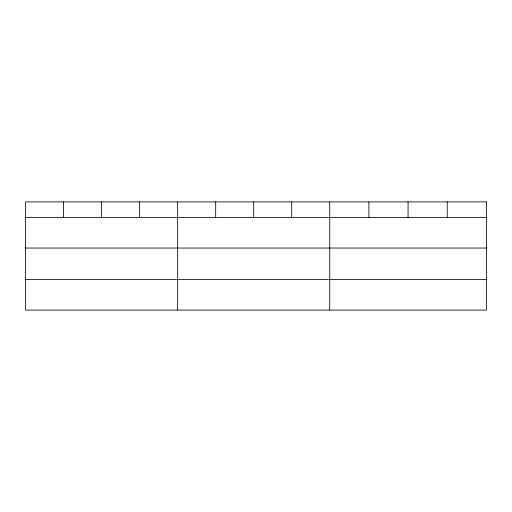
<?xml version="1.0" encoding="UTF-8"?>
<svg xmlns="http://www.w3.org/2000/svg" width="512" height="512" viewBox="0 0 512 512"><rect width="100%" height="100%" fill="white"/><g stroke="black" fill="none" stroke-linecap="round" stroke-linejoin="round"><path stroke-width="0.77" d="M25.6 217.478L486.4 217.478M25.6 248.045L486.4 248.045M25.6 279.533L486.4 279.533M447.232 201.907L447.232 217.478M408.064 201.907L408.064 217.478M368.896 201.907L368.896 217.478M329.728 201.907L329.728 310.093M291.712 201.907L291.712 217.478M253.696 201.907L253.696 217.478M215.68 201.907L215.68 217.478M177.664 201.907L177.664 310.093M139.648 201.907L139.648 217.478M101.632 201.907L101.632 217.478M63.616 201.907L63.616 217.478M486.4 201.907L25.6 201.907L25.6 310.093L486.4 310.093L486.4 201.907"/></g></svg>
